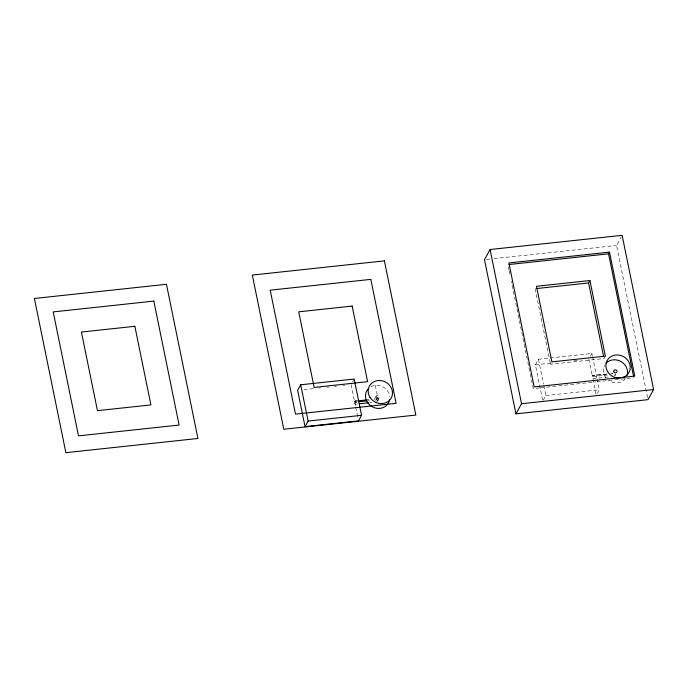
<?xml version="1.0" encoding="UTF-8"?>
<svg xmlns="http://www.w3.org/2000/svg" width="688" height="688" viewBox="0 0 688 688"><rect width="100%" height="100%" fill="white"/><g stroke="black" fill="none" stroke-linecap="round" stroke-linejoin="round"><path stroke-width="0.52" stroke-dasharray="3.44 2.58" d="M596.032 394.293L592.334 375.571L607.151 373.98M615.777 374.031L614.814 375.777A1.634 1.488 28.9 0 0 614.659 374.109M352.626 381.823L354.157 379.045M375.657 400.493L377.652 396.873M377.076 401.319L379.14 397.561M542.583 400.038L535.384 364.795L538.446 359.248L591.904 353.503L592.325 355.576M605.345 356.135L604.012 358.543L550.555 364.287L551.449 362.679M647.58 397.561L616.543 245.461L621.118 237.171M543.296 400.149L545.851 395.531L543.735 385.16M590.373 356.281L591.904 353.503M597.261 393.484L599.308 389.786L597.193 379.415M374.487 399.229L376.173 396.193M606.575 374.143L592.299 375.596M612.311 373.575L610.634 373.601M354.595 401.113L356.642 400.915L354.63 401.104L355.103 404.243L358.233 403.908M365.973 399.909L368.957 399.582M486.605 259.419L489.804 259.075M494.061 258.619L616.543 245.461M303.933 389.666L313.367 388.651M318.604 388.084L320.703 387.86M326.989 387.181L329.088 386.957M334.325 386.398L336.423 386.174M342.71 385.495L344.808 385.271M535.384 364.795L553.204 362.877M574.162 360.632L577.309 360.288M356.573 401.001L354.483 401.224L356.676 400.915M611.787 373.584L613.094 373.438A3.225 1.479 67.9 0 0 612.802 373.378M355.128 402.136L356.332 401.998M368.39 400.708L369.594 400.579M592.875 376.594L607.341 375.037M354.793 402.738L356.883 402.514M369.705 402.678L371.795 402.454M592.85 378.701L611.099 376.74M539.598 387.912L533.243 388.6L511.373 281.444M540.656 387.8L595.731 381.883M596.788 381.771L620.094 379.269M621.152 379.157L633.863 377.789M545.851 395.531L599.308 389.786M592.54 356.616L596.978 378.383M588.842 359.05L592.23 375.682M535.135 288.702L550.555 364.287M538.446 359.248L543.529 384.128M508.372 266.738L509.017 269.885M509.232 270.934L509.877 274.091M375.313 385.383L378.718 402.102M351.095 384.592L355.533 406.324M355.739 407.365L357.863 417.762M625.504 378.546A12.436 11.283 28.9 0 1 608.613 380.361M605.861 377.746A12.436 11.283 28.9 0 1 604.649 365.087M371.073 386.665A12.436 11.283 28.9 0 1 389.769 396.632M376.775 401.663A1.634 1.488 28.9 0 0 375.347 398.98A3.225 1.479 67.9 0 0 375.055 398.92M374.358 399.891A1.746 0.8 67.9 0 1 374.367 399.685M376.293 397.569A1.634 1.488 28.9 0 0 379.071 397.698A1.634 1.488 28.9 0 0 377.6 395.359A1.634 1.488 28.9 0 0 376.293 397.569"/><path stroke-width="1.03" d="M300.708 384.79L297.637 390.337L305.042 426.62L358.5 420.875L361.561 415.328L354.157 379.045L300.708 384.79L308.112 421.073L305.042 426.62M490.071 249.52L484.481 259.651L515.948 413.849L648.01 399.659L653.6 389.528L622.133 235.33L490.071 249.52L521.538 403.718L515.948 413.849M603.582 356.444L588.584 282.957L589.917 280.549L536.468 286.285L551.888 361.879L605.345 356.135L589.917 280.549M633.648 376.74L608.562 253.829L609.499 252.135L508.879 262.945L534.18 386.905L634.792 376.095L609.499 252.135M509.008 264.519L608.562 253.829M536.184 288.59L588.584 282.957M357.614 400.889L365.964 399.995M358.749 401.74L367.186 400.837M359.274 403.796L368.665 402.79M308.112 421.073L361.561 415.328M521.538 403.718L653.6 389.528M606.051 363.221A12.436 11.283 28.9 0 1 621.126 361.613A12.436 11.283 28.9 0 1 627.086 375.467M389.632 399.909A12.436 11.283 28.9 0 1 372.475 406.9A12.436 11.283 28.9 0 1 368.304 388.763M166.462 284.282L34.4 298.472L65.867 452.67L197.929 438.48L166.462 284.282M384.386 260.872L252.324 275.062L283.791 429.26L415.853 415.07L384.386 260.872M153.82 301.095L53.208 311.905L78.501 435.865L179.121 425.055L153.82 301.095M370.815 279.371L270.203 290.181L295.496 414.142L396.116 403.331L370.815 279.371M134.865 326.301L81.416 332.046L97.455 410.659L150.913 404.914L134.865 326.301M352.17 306.091L298.721 311.827L314.149 387.421L367.598 381.677L352.17 306.091M607.745 371.812A12.436 11.283 28.9 0 0 628.815 372.75A12.436 11.283 28.9 0 0 617.635 354.956A12.436 11.283 28.9 0 0 607.745 371.812M614.04 372.027A1.634 1.488 28.9 0 0 616.818 372.156A1.634 1.488 28.9 0 0 615.347 369.817A1.634 1.488 28.9 0 0 614.04 372.027M369.998 397.354A12.436 11.283 28.9 0 0 391.076 398.292A12.436 11.283 28.9 0 0 379.888 380.498A12.436 11.283 28.9 0 0 369.998 397.354"/></g></svg>
